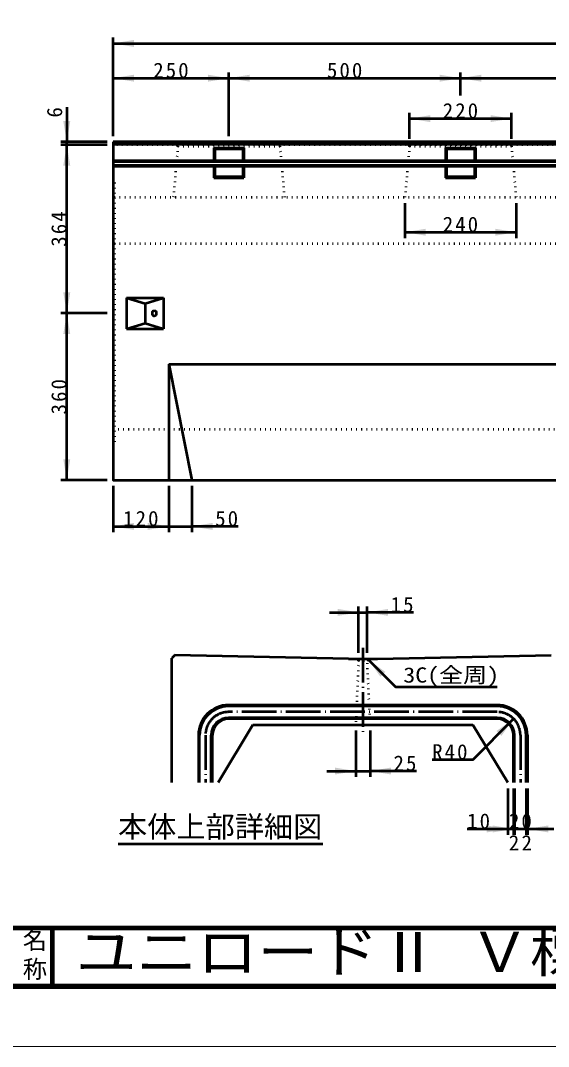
# Model space of a CAD drawing. Units: millimetres, scale not verified. Extents: x -2102 to 2102, y -1485 to 1485.
# Drawn here: x -87 to 824, y -1485 to 287 of the extents above; entities that cross this region are included whole.
import ezdxf
from ezdxf.enums import TextEntityAlignment as Align

# ---------------------------------------------------------------- set-up
doc = ezdxf.new("R2010")
doc.units = ezdxf.units.MM
doc.header["$LTSCALE"] = 5
doc.linetypes.add('DOTTED', pattern=[1.75, 0.25, -1.5])
doc.linetypes.add('LONG_DASHED_DOTTED', pattern=[15.25, 12, -1.5, 0.25, -1.5])
doc.layers.add('0-0_V-nasSTD', color=7, linetype='Continuous', lineweight=35)
doc.layers.add('0-1_0', color=7, linetype='Continuous', lineweight=50)
doc.styles.add('ＭＳ ゴシック', font='')
doc.styles.get('ＭＳ ゴシック').set_extended_font_data('MS Gothic')

msp = doc.modelspace()

# ---------------------------------------------------------------- linework, layer by layer
at = {"layer": '0-0_V-nasSTD', "lineweight": 50}
msp.add_line((72.475, 73.142), (872.475, 73.142), dxfattribs=at)
at = {"layer": '0-0_V-nasSTD', "linetype": 'DOTTED', "lineweight": 50}
for p, q in [((1672.475, 72.342), (72.475, 72.342)), ((872.475, -18.858), (72.475, -18.858)), ((872.475, -98.858), (72.475, -98.858)), ((72.475, -418.858), (872.475, -418.858))]:
    msp.add_line(p, q, dxfattribs=at)
at = {"layer": '0-0_V-nasSTD', "lineweight": 100}
for p, q in [((-32.5, -1280), (-32.5, -1380)), ((-1997.5, -1380), (1997.5, -1380))]:
    msp.add_line(p, q, dxfattribs=at)
at = {"layer": '0-0_V-nasSTD', "lineweight": 18}
for points in [[(-2102.5, -1485), (-2102.5, 1485), (2102.5, 1485), (2102.5, -1485)], [(-2002.5, -1385), (-2002.5, 1385), (2002.5, 1385), (2002.5, -1385)]]:
    msp.add_lwpolyline(points, close=True, dxfattribs=at)
at = {"layer": '0-0_V-nasSTD', "lineweight": 50}
msp.add_lwpolyline([(72.475, 77.142), (72.475, -506.858), (1672.475, -506.858), (1672.475, 77.142)], close=True, dxfattribs=at)
at = {"layer": '0-0_V-nasSTD'}
for points in [[(72.475, 247.142), (108.475, 241.142), (108.475, 253.142)], [(72.475, 187.142), (108.475, 181.142), (108.475, 193.142)], [(236.475, 181.142), (236.475, 193.142), (272.475, 187.142)], [(272.475, 187.142), (308.475, 181.142), (308.475, 193.142)], [(636.475, 181.142), (636.475, 193.142), (672.475, 187.142)], [(672.475, 187.142), (708.475, 181.142), (708.475, 193.142)], [(-13.525, 113.142), (-7.525, 77.142), (-1.525, 113.142)], [(584.475, 117.342), (620.475, 111.342), (620.475, 123.342)], [(724.475, 111.342), (724.475, 123.342), (760.475, 117.342)], [(-13.525, 36.342), (-7.525, 72.342), (-1.525, 36.342)], [(576.475, -78.858), (612.475, -84.858), (612.475, -72.858)], [(732.475, -84.858), (732.475, -72.858), (768.475, -78.858)], [(-13.525, -182.858), (-7.525, -218.858), (-1.525, -182.858)], [(-13.525, -254.858), (-7.525, -218.858), (-1.525, -254.858)], [(-13.525, -470.858), (-7.525, -506.858), (-1.525, -470.858)], [(72.475, -586.858), (108.475, -592.858), (108.475, -580.858)], [(132.475, -592.858), (132.475, -580.858), (168.475, -586.858)], [(208.475, -586.858), (244.475, -592.858), (244.475, -580.858)], [(460.489, -741.361), (460.489, -729.361), (496.489, -735.361)], [(511.489, -735.361), (547.489, -741.361), (547.489, -729.361)], [(512.989, -816.861), (534.203, -846.56), (542.688, -838.074)], [(734.575, -940.29), (743.06, -948.775), (764.274, -919.077)], [(455.489, -1015.361), (455.489, -1003.361), (491.489, -1009.361)], [(516.489, -1009.361), (552.489, -1015.361), (552.489, -1003.361)], [(717.989, -1115.361), (717.989, -1103.361), (753.989, -1109.361)], [(727.989, -1115.361), (727.989, -1103.361), (763.989, -1109.361)], [(787.989, -1109.361), (823.989, -1115.361), (823.989, -1103.361)]]:
    msp.add_solid(points, dxfattribs=at)
at = {"layer": '0-1_0'}
for p, q in [((72.475, 87.142), (72.475, 257.142)), ((72.475, 247.142), (1672.475, 247.142)), ((272.475, 87.142), (272.475, 197.142)), ((672.475, 157.142), (672.475, 197.142)), ((72.475, 187.142), (272.475, 187.142)), ((272.475, 187.142), (672.475, 187.142)), ((672.475, 187.142), (1072.475, 187.142)), ((-7.525, 137.142), (-7.525, 77.142)), ((584.475, 82.342), (584.475, 127.342)), ((760.475, 82.342), (760.475, 127.342)), ((584.475, 117.342), (760.475, 117.342)), ((62.475, 77.142), (-17.525, 77.142)), ((62.475, 72.342), (-17.525, 72.342)), ((-7.525, 72.342), (-7.525, 77.142)), ((246.635, 66.982), (298.315, 66.982)), ((246.635, 66.982), (248.475, 65.142)), ((246.635, 66.982), (246.635, 44.742)), ((248.475, 65.142), (296.475, 65.142)), ((248.475, 65.142), (248.475, 44.742)), ((296.475, 65.142), (298.315, 66.982)), ((296.475, 65.142), (296.475, 44.742)), ((298.315, 66.982), (298.315, 44.742)), ((646.635, 66.982), (698.315, 66.982)), ((646.635, 66.982), (648.475, 65.142)), ((646.635, 66.982), (646.635, 44.742)), ((648.475, 65.142), (696.475, 65.142)), ((648.475, 65.142), (648.475, 44.742)), ((696.475, 65.142), (698.315, 66.982)), ((696.475, 65.142), (696.475, 44.742)), ((698.315, 66.982), (698.315, 44.742)), ((72.475, 44.742), (872.475, 44.742)), ((72.475, 43.542), (872.475, 43.542)), ((72.475, 37.142), (872.475, 37.142)), ((72.475, 35.142), (872.475, 35.142)), ((246.635, 35.142), (246.635, 15.302)), ((248.475, 35.142), (248.475, 17.142)), ((296.475, 35.142), (296.475, 17.142)), ((298.315, 35.142), (298.315, 15.302)), ((646.635, 35.142), (646.635, 15.302)), ((648.475, 35.142), (648.475, 17.142)), ((696.475, 35.142), (696.475, 17.142)), ((698.315, 35.142), (698.315, 15.302)), ((246.635, 15.302), (248.475, 17.142)), ((246.635, 15.302), (298.315, 15.302)), ((248.475, 17.142), (296.475, 17.142)), ((296.475, 17.142), (298.315, 15.302)), ((646.635, 15.302), (648.475, 17.142)), ((646.635, 15.302), (698.315, 15.302)), ((648.475, 17.142), (696.475, 17.142)), ((696.475, 17.142), (698.315, 15.302)), ((576.475, -28.858), (576.475, -88.858)), ((768.475, -28.858), (768.475, -88.858)), ((576.475, -78.858), (768.475, -78.858)), ((95.675, -192.058), (95.675, -245.658)), ((95.675, -192.058), (159.675, -192.058)), ((159.675, -192.058), (159.675, -245.658)), ((127.675, -201.658), (127.675, -236.058)), ((62.475, -218.858), (-17.525, -218.858)), ((95.675, -245.658), (159.675, -245.658)), ((168.475, -306.858), (168.475, -506.858)), ((168.475, -306.858), (872.475, -306.858)), ((168.475, -306.858), (208.475, -506.858)), ((62.475, -506.858), (-17.525, -506.858)), ((72.475, -516.858), (72.475, -596.858)), ((168.475, -516.858), (168.475, -596.858)), ((208.475, -516.858), (208.475, -596.858)), ((288.475, -586.858), (208.475, -586.858)), ((496.489, -805.361), (496.489, -725.361)), ((511.489, -805.361), (511.489, -725.361)), ((446.489, -735.361), (496.489, -735.361)), ((496.489, -735.361), (511.489, -735.361)), ((591.489, -735.361), (511.489, -735.361)), ((178.989, -809.361), (173.989, -814.361)), ((173.989, -1029.361), (173.989, -814.361)), ((478.989, -815.361), (178.989, -809.361)), ((528.989, -815.361), (828.989, -809.361)), ((478.989, -815.361), (528.989, -815.361)), ((512.989, -816.861), (560.7, -864.572)), ((735.7, -864.572), (560.7, -864.572)), ((735.989, -895.361), (271.989, -895.361)), ((735.989, -897.361), (271.989, -897.361)), ((735.989, -917.361), (271.989, -917.361)), ((735.989, -919.361), (271.989, -919.361)), ((693.563, -989.788), (764.274, -919.077)), ((313.989, -929.361), (253.989, -1029.361)), ((313.989, -929.361), (693.989, -929.361)), ((693.989, -929.361), (753.989, -1029.361)), ((219.989, -947.361), (219.989, -1029.361)), ((221.989, -1029.361), (221.989, -947.361)), ((241.989, -1029.361), (241.989, -947.361)), ((243.989, -1029.361), (243.989, -947.361)), ((491.489, -939.361), (491.489, -1019.361)), ((516.489, -939.361), (516.489, -1019.361)), ((763.989, -1029.361), (763.989, -947.361)), ((765.989, -1029.361), (765.989, -947.361)), ((785.989, -1029.361), (785.989, -947.361)), ((787.989, -947.361), (787.989, -1029.361)), ((693.563, -989.788), (623.563, -989.788)), ((441.489, -1009.361), (491.489, -1009.361)), ((491.489, -1009.361), (516.489, -1009.361)), ((596.489, -1009.361), (516.489, -1009.361)), ((753.989, -1039.361), (753.989, -1119.361)), ((763.989, -1039.361), (763.989, -1119.361)), ((765.989, -1039.361), (765.989, -1119.361)), ((785.989, -1039.361), (785.989, -1119.361)), ((787.989, -1039.361), (787.989, -1119.361)), ((683.989, -1109.361), (753.989, -1109.361)), ((753.989, -1109.361), (763.989, -1109.361)), ((81.003, -1135.147), (435.013, -1135.147))]:
    msp.add_line(p, q, dxfattribs=at)
at = {"layer": '0-1_0', "linetype": 'DOTTED'}
for p, q in [((184.475, 69.942), (182.075, 72.342)), ((360.475, 69.942), (362.875, 72.342)), ((584.475, 69.942), (582.075, 72.342)), ((760.475, 69.942), (762.875, 72.342)), ((184.475, 69.942), (176.475, -18.858)), ((584.475, 69.942), (576.475, -18.858)), ((72.475, 8.342), (74.875, 6.742)), ((74.875, 6.742), (74.875, -444.458)), ((72.475, -10.858), (74.875, -9.258)), ((72.475, -426.858), (74.875, -428.458)), ((72.475, -446.058), (74.875, -444.458)), ((496.489, -818.361), (491.489, -929.361)), ((496.489, -818.361), (493.489, -815.361)), ((496.489, -818.361), (511.489, -818.361)), ((511.489, -818.361), (514.489, -815.361)), ((516.489, -929.361), (511.489, -818.361))]:
    msp.add_line(p, q, dxfattribs=at)
at = {"layer": '0-1_0', "linetype": 'LONG_DASHED_DOTTED'}
for p, q in [((503.989, -796.611), (503.989, -948.111)), ((735.989, -907.361), (271.989, -907.361)), ((231.989, -947.361), (231.989, -1029.361)), ((775.989, -947.361), (775.989, -1029.361))]:
    msp.add_line(p, q, dxfattribs=at)
at = {"layer": '0-1_0', "lineweight": 100}
msp.add_line((-1997.5, -1280), (1997.5, -1280), dxfattribs=at)
at = {"layer": '0-1_0'}
for points in [[(-7.525, -506.858), (-7.525, -218.858), (-7.525, 72.342)], [(95.675, -192.058), (127.675, -201.658), (159.675, -192.058)], [(95.675, -245.658), (127.675, -236.058), (159.675, -245.658)], [(72.475, -586.858), (168.475, -586.858), (208.475, -586.858)], [(763.989, -1109.361), (765.989, -1109.361), (785.989, -1109.361), (787.989, -1109.361), (833.989, -1109.361)]]:
    msp.add_lwpolyline(points, dxfattribs=at)
at = {"layer": '0-1_0', "linetype": 'DOTTED'}
for points in [[(184.475, 69.942), (360.475, 69.942), (368.475, -18.858)], [(584.475, 69.942), (760.475, 69.942), (768.475, -18.858)]]:
    msp.add_lwpolyline(points, dxfattribs=at)
at = {"layer": '0-1_0'}
for centre, radius, start, end in [((271.989, -947.361), 52, 90, 180), ((271.989, -947.361), 50, 90, 180), ((735.989, -947.361), 52, 0, 90), ((735.989, -947.361), 50, 0, 90), ((271.989, -947.361), 30, 90, 180), ((271.989, -947.361), 28, 90, 180), ((735.989, -947.361), 30, 0, 90), ((735.989, -947.361), 28, 0, 90)]:
    msp.add_arc(centre, radius, start, end, dxfattribs=at)
at = {"layer": '0-1_0', "linetype": 'LONG_DASHED_DOTTED'}
for centre, start, end in [((271.989, -947.361), 90, 180), ((735.989, -947.361), 0, 90)]:
    msp.add_arc(centre, 40, start, end, dxfattribs=at)
at = {"layer": '0-1_0'}
msp.add_ellipse((143.675, -218.858), major_axis=(0, 4.8), ratio=0.707107, dxfattribs=at)

# ---------------------------------------------------------------- texts
at = {"layer": '0-0_V-nasSTD', "style": 'ＭＳ ゴシック'}
msp.add_text('6', height=26.39, rotation=90, dxfattribs=at).set_placement((-7.525, 119.142), align=Align.BOTTOM_LEFT)
for s, height, width, p in [('3C(全周)', 26.39, 1.15, (573.7, -864.572)), ('ユニロードⅡ Ｖ標準', 69.65, 1.1, (8.5, -1377.53))]:
    msp.add_text(s, height=height, dxfattribs=dict(at, width=width)).set_placement(p, align=Align.BOTTOM_LEFT)
for s, height, p in [('本体上部詳細図', 36.95, (81.003, -1135.147)), ('2', 26.39, (755.989, -1154.361)), ('2', 26.39, (777.989, -1154.361)), ('名', 30.79, (-83.518, -1326.001)), ('称', 30.79, (-83.524, -1375.99))]:
    msp.add_text(s, height=height, dxfattribs=at).set_placement(p, align=Align.BOTTOM_LEFT)
at = {"layer": '0-0_V-nasSTD', "char_height": 26.39, "attachment_point": 7, "style": 'ＭＳ ゴシック'}
for s, insert in [('\\T1.2;250', (141.875, 187.142)), ('\\T1.2;500', (441.875, 187.142)), ('\\T1.2;220', (641.875, 117.342)), ('\\T1.2;240', (641.875, -78.858)), ('\\T1.2;120', (89.875, -586.858)), ('\\T1.2;50', (248.875, -586.861)), ('\\T1.2;15', (551.889, -735.361)), ('\\T1.2;R40', (623.563, -989.788)), ('\\T1.2;25', (556.889, -1009.361)), ('\\T1.2;10', (683.989, -1109.361)), ('\\T1.2;20', (756.189, -1109.361))]:
    msp.add_mtext(s, dxfattribs=dict(at, insert=insert))
at = {"layer": '0-0_V-nasSTD', "char_height": 26.39, "attachment_point": 7, "rotation": 90, "style": 'ＭＳ ゴシック'}
for s, insert in [('\\T1.2;364', (-7.525, -103.858)), ('\\T1.2;360', (-7.525, -393.458))]:
    msp.add_mtext(s, dxfattribs=dict(at, insert=insert))

doc.saveas('drawing.dxf')
